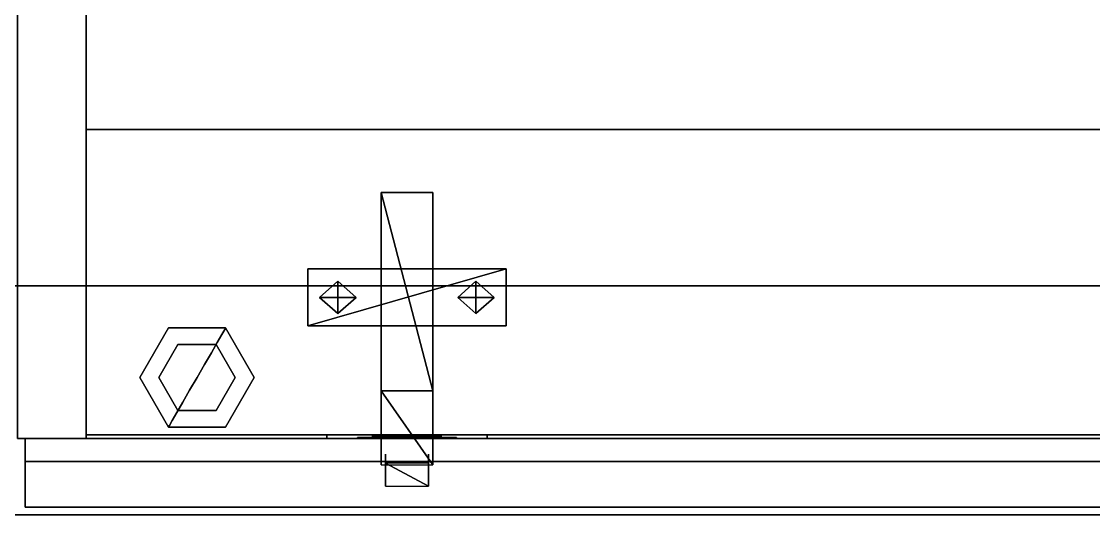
# Model space of a CAD drawing. Extents: x 0 to 7800, y -5130 to 1.
# Drawn here: x 3914.7 to 4195.6, y -2299.7 to -2169.7 of the extents above; entities that cross this region are included whole.
import ezdxf

# ---------------------------------------------------------------- set-up
doc = ezdxf.new("R2010")
doc.units = 0
for name, color, linetype in [('LAYER0', 7, 'CONTINUOUS'), ('LAYER288', 253, 'CONTINUOUS'), ('LAYER289', 253, 'CONTINUOUS'), ('LAYER292', 7, 'CONTINUOUS'), ('LAYER310', 7, 'CONTINUOUS'), ('LAYER311', 7, 'CONTINUOUS'), ('LAYER314', 28, 'CONTINUOUS'), ('LAYER315', 253, 'CONTINUOUS'), ('LAYER318', 254, 'CONTINUOUS'), ('LAYER320', 253, 'CONTINUOUS'), ('LAYER325', 253, 'CONTINUOUS'), ('LAYER779', 7, 'CONTINUOUS')]:
    doc.layers.add(name, color=color, linetype=linetype)

msp = doc.modelspace()

# ---------------------------------------------------------------- linework, layer by layer
at = {"layer": 'LAYER0'}
for points, invisible_edges in [([(1025.693, -1555.002, -5), (4030.693, -54.002, -5), (1412.693, -4773.002, -5), (1025.693, -1555.002, -5)], 7), ([(1025.693, -54.002), (1412.693, -4773.002), (4030.693, -54.002), (1025.693, -54.002)], 3), ([(1412.693, -4773.002, -5), (4030.693, -54.002, -5), (1412.693, -5130.002, -5), (1412.693, -4773.002, -5)], 3), ([(1412.693, -5130.002, -5), (4030.693, -54.002, -5), (2602.693, -4730.002, -5), (1412.693, -5130.002, -5)], 7), ([(4030.693, -54.002), (1412.693, -4773.002), (2602.693, -4730.002), (4030.693, -54.002)], 7), ([(2602.693, -4730.002, -5), (4030.693, -54.002, -5), (4030.693, -289.002, -5), (2602.693, -4730.002, -5)], 5), ([(4030.693, -54.002), (2602.693, -4730.002), (4030.693, -289.002), (4030.693, -54.002)], 3), ([(2602.693, -4730.002, -5), (4030.693, -289.002, -5), (4825.692, -4730.002, -5), (2602.693, -4730.002, -5)], 3), ([(4825.692, -4730.002), (4030.693, -289.002), (2602.693, -4730.002), (4825.692, -4730.002)], 3), ([(4825.692, -4730.002, -5), (4030.693, -289.002, -5), (4825.692, -1929.002, -5), (4825.692, -4730.002, -5)], 3), ([(4030.693, -289.002), (4825.692, -4730.002), (4825.692, -1929.002), (4030.693, -289.002)], 5)]:
    msp.add_3dface(points, dxfattribs=dict(at, invisible_edges=invisible_edges))
at = {"layer": 'LAYER288', "invisible_edges": 1}
for points in [[(4657.694, -1929, 528), (3169.694, -2299, 528), (3169.694, -1929, 528), (4657.694, -1929, 528)], [(3169.694, -2299, 528), (4657.694, -1929, 528), (4657.694, -2299, 528), (3169.694, -2299, 528)], [(4657.694, -2299, 546), (3169.694, -1929, 546), (3169.694, -2299, 546), (4657.694, -2299, 546)], [(3169.694, -1929, 546), (4657.694, -2299, 546), (4657.694, -1929, 546), (3169.694, -1929, 546)], [(4657.694, -2299, 546), (3169.694, -2299, 528), (4657.694, -2299, 528), (4657.694, -2299, 546)], [(3169.694, -2299, 528), (4657.694, -2299, 546), (3169.694, -2299, 546), (3169.694, -2299, 528)]]:
    msp.add_3dface(points, dxfattribs=at)
at = {"layer": 'LAYER289', "invisible_edges": 1}
for points in [[(4657.695, -2239, 180), (3169.695, -2299, 180), (3169.695, -2239, 180), (4657.695, -2239, 180)], [(3169.695, -2299, 180), (4657.695, -2239, 180), (4657.695, -2299, 180), (3169.695, -2299, 180)], [(3169.695, -2239, 198), (4657.695, -2239, 180), (3169.695, -2239, 180), (3169.695, -2239, 198)], [(4657.695, -2239, 180), (3169.695, -2239, 198), (4657.695, -2239, 198), (4657.695, -2239, 180)], [(4657.695, -2299, 198), (3169.695, -2239, 198), (3169.695, -2299, 198), (4657.695, -2299, 198)], [(3169.695, -2239, 198), (4657.695, -2299, 198), (4657.695, -2239, 198), (3169.695, -2239, 198)], [(4657.695, -2299, 198), (3169.695, -2299, 180), (4657.695, -2299, 180), (4657.695, -2299, 198)], [(3169.695, -2299, 180), (4657.695, -2299, 198), (3169.695, -2299, 198), (3169.695, -2299, 180)]]:
    msp.add_3dface(points, dxfattribs=at)
at = {"layer": 'LAYER292', "invisible_edges": 1}
for points in [[(3913.695, -1929, 198), (3931.695, -2279, 198), (3913.695, -2279, 198), (3913.695, -1929, 198)], [(3931.695, -2279, 198), (3913.695, -1929, 198), (3931.695, -1929, 198), (3931.695, -2279, 198)], [(3931.695, -1929, 528), (3913.695, -2279, 528), (3931.695, -2279, 528), (3931.695, -1929, 528)], [(3913.695, -2279, 528), (3931.695, -1929, 528), (3913.695, -1929, 528), (3913.695, -2279, 528)], [(3931.695, -1929, 528), (3931.695, -2279, 198), (3931.695, -1929, 198), (3931.695, -1929, 528)], [(3931.695, -2279, 198), (3931.695, -1929, 528), (3931.695, -2279, 528), (3931.695, -2279, 198)], [(3913.695, -2279, 528), (3931.695, -2279, 198), (3931.695, -2279, 528), (3913.695, -2279, 528)], [(3931.695, -2279, 198), (3913.695, -2279, 528), (3913.695, -2279, 198), (3931.695, -2279, 198)]]:
    msp.add_3dface(points, dxfattribs=at)
at = {"layer": 'LAYER310', "invisible_edges": 1}
for points in [[(4639.695, -1929, 199), (3931.695, -2279, 199), (3931.695, -1929, 199), (4639.695, -1929, 199)], [(3931.695, -2279, 199), (4639.695, -1929, 199), (4639.695, -2279, 199), (3931.695, -2279, 199)], [(3931.695, -1929, 217), (3931.695, -2279, 199), (3931.695, -2279, 217), (3931.695, -1929, 217)], [(3931.695, -2279, 199), (3931.695, -1929, 217), (3931.695, -1929, 199), (3931.695, -2279, 199)], [(4639.695, -2279, 217), (3931.695, -1929, 217), (3931.695, -2279, 217), (4639.695, -2279, 217)], [(3931.695, -1929, 217), (4639.695, -2279, 217), (4639.695, -1929, 217), (3931.695, -1929, 217)], [(4639.695, -2279, 217), (3931.695, -2279, 199), (4639.695, -2279, 199), (4639.695, -2279, 217)], [(3931.695, -2279, 199), (4639.695, -2279, 217), (3931.695, -2279, 217), (3931.695, -2279, 199)]]:
    msp.add_3dface(points, dxfattribs=at)
at = {"layer": 'LAYER311', "invisible_edges": 1}
for points in [[(4639.695, -2198, 509.5), (3931.695, -2278, 509.5), (3931.695, -2198, 509.5), (4639.695, -2198, 509.5)], [(3931.695, -2278, 509.5), (4639.695, -2198, 509.5), (4639.695, -2278, 509.5), (3931.695, -2278, 509.5)], [(3931.695, -2198, 527.5), (3931.695, -2278, 509.5), (3931.695, -2278, 527.5), (3931.695, -2198, 527.5)], [(3931.695, -2278, 509.5), (3931.695, -2198, 527.5), (3931.695, -2198, 509.5), (3931.695, -2278, 509.5)], [(3931.695, -2198, 527.5), (4639.695, -2198, 509.5), (3931.695, -2198, 509.5), (3931.695, -2198, 527.5)], [(4639.695, -2198, 509.5), (3931.695, -2198, 527.5), (4639.695, -2198, 527.5), (4639.695, -2198, 509.5)], [(4639.695, -2278, 527.5), (3931.695, -2198, 527.5), (3931.695, -2278, 527.5), (4639.695, -2278, 527.5)], [(3931.695, -2198, 527.5), (4639.695, -2278, 527.5), (4639.695, -2198, 527.5), (3931.695, -2198, 527.5)], [(4639.695, -2278, 527.5), (3931.695, -2278, 509.5), (4639.695, -2278, 509.5), (4639.695, -2278, 527.5)], [(3931.695, -2278, 509.5), (4639.695, -2278, 527.5), (3931.695, -2278, 527.5), (3931.695, -2278, 509.5)]]:
    msp.add_3dface(points, dxfattribs=at)
at = {"layer": 'LAYER314'}
for points in [[(3994.695, -2278, 238.5), (3994.695, -2278, 220.5), (3994.695, -2278, 220.5), (3994.695, -2278, 238.5)], [(4006.695, -2278, 220.5), (4006.695, -2279, 220.5), (3994.695, -2279, 220.5), (3994.695, -2278, 220.5)], [(3994.695, -2278, 220.5), (3994.695, -2279, 220.5), (3994.695, -2279, 238.5), (3994.695, -2278, 238.5)], [(3994.695, -2279, 238.5), (4036.695, -2279, 238.5), (4036.695, -2278, 238.5), (3994.695, -2278, 238.5)], [(4006.695, -2279, 220.5), (3994.695, -2279, 220.5), (4006.695, -2279, 220.5)], [(3994.695, -2279, 238.5), (3994.695, -2279, 220.5), (4036.695, -2279, 220.5), (4036.695, -2279, 238.5)], [(4006.695, -2278, 233.5), (4006.695, -2279, 233.5), (4024.695, -2279, 233.5), (4024.695, -2278, 233.5)], [(4006.695, -2278, 233.5), (4006.695, -2279, 233.5), (4006.695, -2279, 220.5), (4006.695, -2278, 220.5)], [(4006.695, -2279, 233.5), (4024.695, -2279, 233.5), (4006.695, -2279, 233.5)], [(4024.695, -2278, 233.5), (4024.695, -2279, 233.5), (4024.695, -2279, 220.5), (4024.695, -2278, 220.5)], [(4024.695, -2278, 220.5), (4024.695, -2279, 220.5), (4036.695, -2279, 220.5), (4036.695, -2278, 220.5)], [(4024.695, -2279, 220.5), (4036.695, -2279, 220.5), (4024.695, -2279, 220.5)], [(4036.695, -2278, 238.5), (4036.695, -2279, 238.5), (4036.695, -2278, 238.5)], [(4036.695, -2278, 238.5), (4036.695, -2278, 220.5), (4036.695, -2278, 220.5), (4036.695, -2278, 238.5)], [(4036.695, -2278, 220.5), (4036.695, -2279, 220.5), (4036.695, -2279, 238.5), (4036.695, -2278, 238.5)]]:
    msp.add_3dface(points, dxfattribs=at)
for points, invisible_edges in [([(4036.695, -2278, 238.5), (3994.695, -2278, 238.5), (4006.695, -2278, 233.5), (4024.695, -2278, 233.5)], 10), ([(3994.695, -2278, 238.5), (4006.695, -2278, 233.5), (4006.695, -2278, 220.5), (3994.695, -2278, 220.5)], 1), ([(4002.695, -2278.75, 220.5), (4003.685, -2278.75, 215.5251), (4010.195, -2278.75, 216.5), (4006.695, -2278.75, 220.5)], 2), ([(4003.685, -2278.75, 215.5251), (4006.503, -2278.75, 211.3076), (4010.195, -2278.75, 213), (4010.195, -2278.75, 216.5)], 10), ([(4006.503, -2278.75, 211.3076), (4010.72, -2278.75, 208.4896), (4010.195, -2278.75, 209.5), (4010.195, -2278.75, 213)], 10), ([(4021.012, -2278.5, 216.2905), (4010.195, -2278.5, 216.5), (4006.695, -2278.5, 220.5), (4024.695, -2278.5, 220.5)], 5), ([(4024.695, -2278.5, 220.5), (4006.695, -2278.5, 220.5), (4006.695, -2278.5, 233.5), (4024.695, -2278.5, 233.5)], 1), ([(4021.195, -2278.5, 209.5), (4010.195, -2278.5, 209.5), (4010.195, -2278.5, 216.5), (4021.012, -2278.5, 216.2905)], 4), ([(4010.72, -2278.75, 208.4896), (4015.695, -2278.75, 207.5), (4015.695, -2278.75, 209.5), (4010.195, -2278.75, 209.5)], 10), ([(4015.695, -2278.75, 207.5), (4020.67, -2278.75, 208.4896), (4021.195, -2278.75, 209.5), (4015.695, -2278.75, 209.5)], 10), ([(4020.67, -2278.75, 208.4896), (4024.887, -2278.75, 211.3076), (4021.195, -2278.75, 213), (4021.195, -2278.75, 209.5)], 10), ([(4024.887, -2278.75, 211.3076), (4027.706, -2278.75, 215.5251), (4021.195, -2278.75, 216.5), (4021.195, -2278.75, 213)], 10), ([(4027.706, -2278.75, 215.5251), (4028.695, -2278.75, 220.5), (4024.695, -2278.75, 220.5), (4021.195, -2278.75, 216.5)], 8), ([(4036.695, -2278, 238.5), (4024.695, -2278, 233.5), (4024.695, -2278, 220.5), (4036.695, -2278, 220.5)], 1)]:
    msp.add_3dface(points, dxfattribs=dict(at, invisible_edges=invisible_edges))
at = {"layer": 'LAYER315'}
for points in [[(4008.912, -2266.5, 216), (4008.912, -2266.5, 230.9215), (4008.912, -2214.5, 216), (4008.912, -2266.5, 216)], [(4008.912, -2214.5, 216), (4008.912, -2266.5, 230.9215), (4008.912, -2214.5, 230.9215), (4008.912, -2214.5, 216)], [(4008.912, -2214.5, 216), (4008.912, -2214.5, 230.9215), (4022.478, -2214.5, 216), (4008.912, -2214.5, 216)], [(4022.478, -2214.5, 216), (4008.912, -2214.5, 230.9215), (4022.478, -2214.5, 230.9215), (4022.478, -2214.5, 216)], [(4008.912, -2266.5, 230.9215), (4022.478, -2266.5, 230.9215), (4008.912, -2214.5, 230.9215), (4008.912, -2266.5, 230.9215)], [(4008.912, -2214.5, 230.9215), (4022.478, -2266.5, 230.9215), (4022.478, -2214.5, 230.9215), (4008.912, -2214.5, 230.9215)], [(4022.478, -2214.5, 216), (4022.478, -2214.5, 230.9215), (4022.478, -2266.5, 216), (4022.478, -2214.5, 216)], [(4022.478, -2266.5, 216), (4022.478, -2214.5, 230.9215), (4022.478, -2266.5, 230.9215), (4022.478, -2266.5, 216)], [(4041.695, -2234.5, 217.9895), (4041.695, -2234.5, 216), (3989.695, -2234.5, 216), (4041.695, -2234.5, 217.9895)], [(4041.695, -2234.5, 217.9895), (3989.695, -2234.5, 216), (3989.695, -2234.5, 217.9895), (4041.695, -2234.5, 217.9895)], [(3989.695, -2234.5, 217.9895), (3989.695, -2234.5, 216), (3989.695, -2249.5, 216), (3989.695, -2234.5, 217.9895)], [(3989.695, -2234.5, 217.9895), (3989.695, -2249.5, 216), (3989.695, -2249.5, 217.9895), (3989.695, -2234.5, 217.9895)], [(3989.695, -2249.5, 217.9895), (4041.695, -2249.5, 217.9895), (4041.695, -2234.5, 217.9895), (3989.695, -2249.5, 217.9895)], [(3989.695, -2249.5, 217.9895), (4041.695, -2234.5, 217.9895), (3989.695, -2234.5, 217.9895), (3989.695, -2249.5, 217.9895)], [(4041.695, -2249.5, 217.9895), (4041.695, -2249.5, 216), (4041.695, -2234.5, 216), (4041.695, -2249.5, 217.9895)], [(4041.695, -2249.5, 217.9895), (4041.695, -2234.5, 216), (4041.695, -2234.5, 217.9895), (4041.695, -2249.5, 217.9895)], [(3992.812, -2242, 218.9843), (3997.608, -2237.757, 218.9843), (3992.812, -2242, 217.9895), (3992.812, -2242, 218.9843)], [(3992.812, -2242, 217.9895), (3997.608, -2237.757, 218.9843), (3997.608, -2237.757, 217.9895), (3992.812, -2242, 217.9895)], [(4002.404, -2242, 217.9895), (3997.608, -2237.757, 217.9895), (3992.812, -2242, 217.9895), (4002.404, -2242, 217.9895)], [(3997.608, -2246.243, 218.9843), (3997.608, -2237.757, 218.9843), (3992.812, -2242, 218.9843), (3997.608, -2246.243, 218.9843)], [(3997.608, -2237.757, 218.9843), (4002.404, -2242, 218.9843), (3997.608, -2237.757, 217.9895), (3997.608, -2237.757, 218.9843)], [(3997.608, -2237.757, 217.9895), (4002.404, -2242, 218.9843), (4002.404, -2242, 217.9895), (3997.608, -2237.757, 217.9895)], [(4002.404, -2242, 218.9843), (3997.608, -2237.757, 218.9843), (3997.608, -2246.243, 218.9843), (4002.404, -2242, 218.9843)], [(4028.986, -2242, 218.9843), (4033.782, -2237.757, 218.9843), (4028.986, -2242, 217.9895), (4028.986, -2242, 218.9843)], [(4028.986, -2242, 217.9895), (4033.782, -2237.757, 218.9843), (4033.782, -2237.757, 217.9895), (4028.986, -2242, 217.9895)], [(4038.578, -2242, 217.9895), (4033.782, -2237.757, 217.9895), (4028.986, -2242, 217.9895), (4038.578, -2242, 217.9895)], [(4033.782, -2246.243, 218.9843), (4033.782, -2237.757, 218.9843), (4028.986, -2242, 218.9843), (4033.782, -2246.243, 218.9843)], [(4033.782, -2237.757, 218.9843), (4038.578, -2242, 218.9843), (4033.782, -2237.757, 217.9895), (4033.782, -2237.757, 218.9843)], [(4033.782, -2237.757, 217.9895), (4038.578, -2242, 218.9843), (4038.578, -2242, 217.9895), (4033.782, -2237.757, 217.9895)], [(4038.578, -2242, 218.9843), (4033.782, -2237.757, 218.9843), (4033.782, -2246.243, 218.9843), (4038.578, -2242, 218.9843)], [(3997.608, -2246.243, 218.9843), (3992.812, -2242, 218.9843), (3997.608, -2246.243, 217.9895), (3997.608, -2246.243, 218.9843)], [(3997.608, -2246.243, 217.9895), (3992.812, -2242, 218.9843), (3992.812, -2242, 217.9895), (3997.608, -2246.243, 217.9895)], [(4002.404, -2242, 217.9895), (3992.812, -2242, 217.9895), (3997.608, -2246.243, 217.9895), (4002.404, -2242, 217.9895)], [(4002.404, -2242, 217.9895), (4002.404, -2242, 218.9843), (3997.608, -2246.243, 217.9895), (4002.404, -2242, 217.9895)], [(3997.608, -2246.243, 217.9895), (4002.404, -2242, 218.9843), (3997.608, -2246.243, 218.9843), (3997.608, -2246.243, 217.9895)], [(4033.782, -2246.243, 218.9843), (4028.986, -2242, 218.9843), (4033.782, -2246.243, 217.9895), (4033.782, -2246.243, 218.9843)], [(4033.782, -2246.243, 217.9895), (4028.986, -2242, 218.9843), (4028.986, -2242, 217.9895), (4033.782, -2246.243, 217.9895)], [(4038.578, -2242, 217.9895), (4028.986, -2242, 217.9895), (4033.782, -2246.243, 217.9895), (4038.578, -2242, 217.9895)], [(4038.578, -2242, 217.9895), (4038.578, -2242, 218.9843), (4033.782, -2246.243, 217.9895), (4038.578, -2242, 217.9895)], [(4033.782, -2246.243, 217.9895), (4038.578, -2242, 218.9843), (4033.782, -2246.243, 218.9843), (4033.782, -2246.243, 217.9895)], [(3989.695, -2249.5, 216), (4041.695, -2249.5, 216), (4041.695, -2249.5, 217.9895), (3989.695, -2249.5, 216)], [(3989.695, -2249.5, 216), (4041.695, -2249.5, 217.9895), (3989.695, -2249.5, 217.9895), (3989.695, -2249.5, 216)], [(4008.912, -2285.865, 226.9424), (4008.912, -2285.865, 233.9058), (4008.912, -2266.5, 223.9581), (4008.912, -2285.865, 226.9424)], [(4008.912, -2266.5, 223.9581), (4008.912, -2285.865, 233.9058), (4008.912, -2266.5, 230.9215), (4008.912, -2266.5, 223.9581)], [(4008.912, -2285.865, 233.9058), (4022.478, -2285.865, 233.9058), (4008.912, -2266.5, 230.9215), (4008.912, -2285.865, 233.9058)], [(4008.912, -2266.5, 230.9215), (4022.478, -2285.865, 233.9058), (4022.478, -2266.5, 230.9215), (4008.912, -2266.5, 230.9215)], [(4022.478, -2266.5, 223.9581), (4022.478, -2266.5, 230.9215), (4022.478, -2285.865, 226.9424), (4022.478, -2266.5, 223.9581)], [(4022.478, -2285.865, 226.9424), (4022.478, -2266.5, 230.9215), (4022.478, -2285.865, 233.9058), (4022.478, -2285.865, 226.9424)], [(4010.043, -2290.923, 214.9182), (4010.043, -2291.5, 215.4093), (4010.043, -2283.075, 231.6919), (4010.043, -2290.923, 214.9182)], [(4010.043, -2283.075, 231.6919), (4010.043, -2291.5, 215.4093), (4010.043, -2285.456, 233.1821), (4010.043, -2283.075, 231.6919)], [(4021.347, -2283.075, 231.6919), (4021.347, -2285.456, 233.1821), (4021.347, -2290.923, 214.9182), (4021.347, -2283.075, 231.6919)], [(4010.043, -2291.5, 215.4093), (4021.347, -2291.5, 215.4093), (4010.043, -2285.456, 233.1821), (4010.043, -2291.5, 215.4093)], [(4010.043, -2285.456, 233.1821), (4021.347, -2291.5, 215.4093), (4021.347, -2285.456, 233.1821), (4010.043, -2285.456, 233.1821)], [(4021.347, -2290.923, 214.9182), (4021.347, -2285.456, 233.1821), (4021.347, -2291.5, 215.4093), (4021.347, -2290.923, 214.9182)]]:
    msp.add_3dface(points, dxfattribs=at)
at = {"layer": 'LAYER318'}
for points, invisible_edges in [([(3968.195, -2250.01, 268.834), (3975.695, -2263, 268.834), (3945.695, -2263, 268.834), (3953.195, -2250.01, 268.834)], 2), ([(3946.206, -2263, 456.9326), (3945.695, -2263, 453.0664), (3953.195, -2250.01, 453.0664), (3953.451, -2250.452, 456.9326)], 13), ([(3953.451, -2250.452, 240.0716), (3953.195, -2250.01, 243.9378), (3945.695, -2263, 243.9378), (3946.206, -2263, 240.0716)], 13), ([(3947.705, -2263, 460.5353), (3946.206, -2263, 456.9326), (3953.451, -2250.452, 456.9326), (3954.2, -2251.75, 460.5353)], 15), ([(3954.2, -2251.75, 236.4689), (3953.451, -2250.452, 240.0716), (3946.206, -2263, 240.0716), (3947.705, -2263, 236.4689)], 15), ([(3955.392, -2253.814, 233.3752), (3954.2, -2251.75, 236.4689), (3947.705, -2263, 236.4689), (3950.088, -2263, 233.3752)], 15), ([(3950.088, -2263, 463.629), (3947.705, -2263, 460.5353), (3954.2, -2251.75, 460.5353), (3955.392, -2253.814, 463.629)], 15), ([(3967.939, -2250.452, 240.0716), (3968.195, -2250.01, 243.9378), (3953.195, -2250.01, 243.9378), (3953.451, -2250.452, 240.0716)], 12), ([(3953.451, -2250.452, 456.9326), (3953.195, -2250.01, 453.0664), (3968.195, -2250.01, 453.0664), (3967.939, -2250.452, 456.9326)], 9), ([(3967.19, -2251.75, 236.4689), (3967.939, -2250.452, 240.0716), (3953.451, -2250.452, 240.0716), (3954.2, -2251.75, 236.4689)], 14), ([(3954.2, -2251.75, 460.5353), (3953.451, -2250.452, 456.9326), (3967.939, -2250.452, 456.9326), (3967.19, -2251.75, 460.5353)], 11), ([(3965.998, -2253.814, 233.3752), (3967.19, -2251.75, 236.4689), (3954.2, -2251.75, 236.4689), (3955.392, -2253.814, 233.3752)], 14), ([(3955.392, -2253.814, 463.629), (3954.2, -2251.75, 460.5353), (3967.19, -2251.75, 460.5353), (3965.998, -2253.814, 463.629)], 11), ([(3971.302, -2263, 233.3752), (3973.686, -2263, 236.4689), (3967.19, -2251.75, 236.4689), (3965.998, -2253.814, 233.3752)], 11), ([(3965.998, -2253.814, 463.629), (3967.19, -2251.75, 460.5353), (3973.686, -2263, 460.5353), (3971.302, -2263, 463.629)], 14), ([(3973.686, -2263, 236.4689), (3975.184, -2263, 240.0716), (3967.939, -2250.452, 240.0716), (3967.19, -2251.75, 236.4689)], 11), ([(3967.19, -2251.75, 460.5353), (3967.939, -2250.452, 456.9326), (3975.184, -2263, 456.9326), (3973.686, -2263, 460.5353)], 14), ([(3975.184, -2263, 240.0716), (3975.695, -2263, 243.9378), (3968.195, -2250.01, 243.9378), (3967.939, -2250.452, 240.0716)], 9), ([(3967.939, -2250.452, 456.9326), (3968.195, -2250.01, 453.0664), (3975.695, -2263, 453.0664), (3975.184, -2263, 456.9326)], 12), ([(3968.195, -2250.01, 268.834), (3975.695, -2263, 268.834), (3975.695, -2263, 243.9378), (3968.195, -2250.01, 243.9378)], 2), ([(3956.945, -2256.505, 231.0013), (3955.392, -2253.814, 233.3752), (3950.088, -2263, 233.3752), (3953.195, -2263, 231.0013)], 15), ([(3953.195, -2263, 466.0029), (3950.088, -2263, 463.629), (3955.392, -2253.814, 463.629), (3956.945, -2256.505, 466.0029)], 15), ([(3965.695, -2254.34, 428.1701), (3970.695, -2263, 428.1701), (3950.695, -2263, 428.1701), (3955.695, -2254.34, 428.1701)], 2), ([(3964.445, -2256.505, 231.0013), (3965.998, -2253.814, 233.3752), (3955.392, -2253.814, 233.3752), (3956.945, -2256.505, 231.0013)], 14), ([(3956.945, -2256.505, 466.0029), (3955.392, -2253.814, 463.629), (3965.998, -2253.814, 463.629), (3964.445, -2256.505, 466.0029)], 11), ([(3955.695, -2254.34, 268.834), (3965.695, -2254.34, 268.834), (3965.695, -2254.34, 428.1701), (3955.695, -2254.34, 428.1701)], 2), ([(3968.195, -2263, 231.0013), (3971.302, -2263, 233.3752), (3965.998, -2253.814, 233.3752), (3964.445, -2256.505, 231.0013)], 11), ([(3964.445, -2256.505, 466.0029), (3965.998, -2253.814, 463.629), (3971.302, -2263, 463.629), (3968.195, -2263, 466.0029)], 14), ([(3965.695, -2254.34, 268.834), (3970.695, -2263, 268.834), (3970.695, -2263, 428.1701), (3965.695, -2254.34, 428.1701)], 8), ([(3958.754, -2259.638, 229.509), (3956.945, -2256.505, 231.0013), (3953.195, -2263, 231.0013), (3956.813, -2263, 229.509)], 15), ([(3956.813, -2263, 467.4952), (3953.195, -2263, 466.0029), (3956.945, -2256.505, 466.0029), (3958.754, -2259.638, 467.4952)], 15), ([(3962.636, -2259.638, 229.509), (3964.445, -2256.505, 231.0013), (3956.945, -2256.505, 231.0013), (3958.754, -2259.638, 229.509)], 14), ([(3958.754, -2259.638, 467.4952), (3956.945, -2256.505, 466.0029), (3964.445, -2256.505, 466.0029), (3962.636, -2259.638, 467.4952)], 11), ([(3964.577, -2263, 229.509), (3968.195, -2263, 231.0013), (3964.445, -2256.505, 231.0013), (3962.636, -2259.638, 229.509)], 11), ([(3962.636, -2259.638, 467.4952), (3964.445, -2256.505, 466.0029), (3968.195, -2263, 466.0029), (3964.577, -2263, 467.4952)], 14), ([(3960.695, -2263, 227.8657), (3958.754, -2259.638, 229.509), (3956.813, -2263, 229.509), (3960.695, -2263, 227.8657)], 7), ([(3960.695, -2263, 468.0042), (3956.813, -2263, 467.4952), (3958.754, -2259.638, 467.4952), (3960.695, -2263, 468.0042)], 7), ([(3960.695, -2263, 227.8657), (3962.636, -2259.638, 229.509), (3958.754, -2259.638, 229.509), (3960.695, -2263, 227.8657)], 6), ([(3960.695, -2263, 468.0042), (3958.754, -2259.638, 467.4952), (3962.636, -2259.638, 467.4952), (3960.695, -2263, 468.0042)], 3), ([(3960.695, -2263, 227.8657), (3964.577, -2263, 229.509), (3962.636, -2259.638, 229.509), (3960.695, -2263, 227.8657)], 3), ([(3960.695, -2263, 468.0042), (3962.636, -2259.638, 467.4952), (3964.577, -2263, 467.4952), (3960.695, -2263, 468.0042)], 6), ([(3975.695, -2263, 268.834), (3945.695, -2263, 268.834), (3953.195, -2275.99, 268.834), (3968.195, -2275.99, 268.834)], 1), ([(3945.695, -2263, 428.1701), (3975.695, -2263, 428.1701), (3968.195, -2275.99, 428.1701), (3953.195, -2275.99, 428.1701)], 1), ([(3953.451, -2275.548, 456.9326), (3953.195, -2275.99, 453.0664), (3945.695, -2263, 453.0664), (3946.206, -2263, 456.9326)], 12), ([(3946.206, -2263, 240.0716), (3945.695, -2263, 243.9378), (3953.195, -2275.99, 243.9378), (3953.451, -2275.548, 240.0716)], 9), ([(3975.695, -2263, 268.834), (3945.695, -2263, 268.834), (3953.195, -2275.99, 268.834), (3968.195, -2275.99, 268.834)], 1), ([(3954.2, -2274.25, 460.5353), (3953.451, -2275.548, 456.9326), (3946.206, -2263, 456.9326), (3947.705, -2263, 460.5353)], 14), ([(3947.705, -2263, 236.4689), (3946.206, -2263, 240.0716), (3953.451, -2275.548, 240.0716), (3954.2, -2274.25, 236.4689)], 11), ([(3955.392, -2272.186, 463.629), (3954.2, -2274.25, 460.5353), (3947.705, -2263, 460.5353), (3950.088, -2263, 463.629)], 14), ([(3950.088, -2263, 233.3752), (3947.705, -2263, 236.4689), (3954.2, -2274.25, 236.4689), (3955.392, -2272.186, 233.3752)], 11), ([(3956.945, -2269.495, 466.0029), (3955.392, -2272.186, 463.629), (3950.088, -2263, 463.629), (3953.195, -2263, 466.0029)], 14), ([(3953.195, -2263, 231.0013), (3950.088, -2263, 233.3752), (3955.392, -2272.186, 233.3752), (3956.945, -2269.495, 231.0013)], 11), ([(3970.695, -2263, 428.1701), (3950.695, -2263, 428.1701), (3955.695, -2271.66, 428.1701), (3965.695, -2271.66, 428.1701)], 1), ([(3955.695, -2271.66, 268.834), (3950.695, -2263, 268.834), (3950.695, -2263, 428.1701), (3955.695, -2271.66, 428.1701)], 8), ([(3956.813, -2263, 229.509), (3953.195, -2263, 231.0013), (3956.945, -2269.495, 231.0013), (3958.754, -2266.362, 229.509)], 11), ([(3958.754, -2266.362, 467.4952), (3956.945, -2269.495, 466.0029), (3953.195, -2263, 466.0029), (3956.813, -2263, 467.4952)], 14), ([(3960.695, -2263, 227.8657), (3956.813, -2263, 229.509), (3958.754, -2266.362, 229.509), (3960.695, -2263, 227.8657)], 3), ([(3960.695, -2263, 468.0042), (3958.754, -2266.362, 467.4952), (3956.813, -2263, 467.4952), (3960.695, -2263, 468.0042)], 6), ([(3960.695, -2263, 227.8657), (3958.754, -2266.362, 229.509), (3962.636, -2266.362, 229.509), (3960.695, -2263, 227.8657)], 6), ([(3960.695, -2263, 468.0042), (3962.636, -2266.362, 467.4952), (3958.754, -2266.362, 467.4952), (3960.695, -2263, 468.0042)], 3), ([(3960.695, -2263, 227.8657), (3962.636, -2266.362, 229.509), (3964.577, -2263, 229.509), (3960.695, -2263, 227.8657)], 7), ([(3960.695, -2263, 468.0042), (3964.577, -2263, 467.4952), (3962.636, -2266.362, 467.4952), (3960.695, -2263, 468.0042)], 7), ([(3962.636, -2266.362, 229.509), (3964.445, -2269.495, 231.0013), (3968.195, -2263, 231.0013), (3964.577, -2263, 229.509)], 15), ([(3964.577, -2263, 467.4952), (3968.195, -2263, 466.0029), (3964.445, -2269.495, 466.0029), (3962.636, -2266.362, 467.4952)], 15), ([(3964.445, -2269.495, 231.0013), (3965.998, -2272.186, 233.3752), (3971.302, -2263, 233.3752), (3968.195, -2263, 231.0013)], 15), ([(3968.195, -2263, 466.0029), (3971.302, -2263, 463.629), (3965.998, -2272.186, 463.629), (3964.445, -2269.495, 466.0029)], 15), ([(3970.695, -2263, 268.834), (3965.695, -2271.66, 268.834), (3965.695, -2271.66, 428.1701), (3970.695, -2263, 428.1701)], 2), ([(3965.998, -2272.186, 233.3752), (3967.19, -2274.25, 236.4689), (3973.686, -2263, 236.4689), (3971.302, -2263, 233.3752)], 15), ([(3971.302, -2263, 463.629), (3973.686, -2263, 460.5353), (3967.19, -2274.25, 460.5353), (3965.998, -2272.186, 463.629)], 15), ([(3967.19, -2274.25, 236.4689), (3967.939, -2275.548, 240.0716), (3975.184, -2263, 240.0716), (3973.686, -2263, 236.4689)], 15), ([(3973.686, -2263, 460.5353), (3975.184, -2263, 456.9326), (3967.939, -2275.548, 456.9326), (3967.19, -2274.25, 460.5353)], 15), ([(3967.939, -2275.548, 240.0716), (3968.195, -2275.99, 243.9378), (3975.695, -2263, 243.9378), (3975.184, -2263, 240.0716)], 13), ([(3975.184, -2263, 456.9326), (3975.695, -2263, 453.0664), (3968.195, -2275.99, 453.0664), (3967.939, -2275.548, 456.9326)], 13), ([(3975.695, -2263, 268.834), (3968.195, -2275.99, 268.834), (3968.195, -2275.99, 243.9378), (3975.695, -2263, 243.9378)], 8), ([(3958.754, -2266.362, 229.509), (3956.945, -2269.495, 231.0013), (3964.445, -2269.495, 231.0013), (3962.636, -2266.362, 229.509)], 14), ([(3962.636, -2266.362, 467.4952), (3964.445, -2269.495, 466.0029), (3956.945, -2269.495, 466.0029), (3958.754, -2266.362, 467.4952)], 11), ([(3956.945, -2269.495, 231.0013), (3955.392, -2272.186, 233.3752), (3965.998, -2272.186, 233.3752), (3964.445, -2269.495, 231.0013)], 14), ([(3964.445, -2269.495, 466.0029), (3965.998, -2272.186, 463.629), (3955.392, -2272.186, 463.629), (3956.945, -2269.495, 466.0029)], 11), ([(3965.998, -2272.186, 463.629), (3967.19, -2274.25, 460.5353), (3954.2, -2274.25, 460.5353), (3955.392, -2272.186, 463.629)], 11), ([(3955.392, -2272.186, 233.3752), (3954.2, -2274.25, 236.4689), (3967.19, -2274.25, 236.4689), (3965.998, -2272.186, 233.3752)], 14), ([(3965.695, -2271.66, 268.834), (3955.695, -2271.66, 268.834), (3955.695, -2271.66, 428.1701), (3965.695, -2271.66, 428.1701)], 10), ([(3967.19, -2274.25, 460.5353), (3967.939, -2275.548, 456.9326), (3953.451, -2275.548, 456.9326), (3954.2, -2274.25, 460.5353)], 11), ([(3954.2, -2274.25, 236.4689), (3953.451, -2275.548, 240.0716), (3967.939, -2275.548, 240.0716), (3967.19, -2274.25, 236.4689)], 14), ([(3967.939, -2275.548, 456.9326), (3968.195, -2275.99, 453.0664), (3953.195, -2275.99, 453.0664), (3953.451, -2275.548, 456.9326)], 9), ([(3953.451, -2275.548, 240.0716), (3953.195, -2275.99, 243.9378), (3968.195, -2275.99, 243.9378), (3967.939, -2275.548, 240.0716)], 12)]:
    msp.add_3dface(points, dxfattribs=dict(at, invisible_edges=invisible_edges))
for points in [[(3953.195, -2250.01, 428.1701), (3945.695, -2263, 428.1701), (3945.695, -2263, 453.0664), (3953.195, -2250.01, 453.0664)], [(3945.695, -2263, 268.834), (3953.195, -2250.01, 268.834), (3953.195, -2250.01, 243.9378), (3945.695, -2263, 243.9378)], [(3968.195, -2250.01, 428.1701), (3953.195, -2250.01, 428.1701), (3953.195, -2250.01, 453.0664), (3968.195, -2250.01, 453.0664)], [(3953.195, -2250.01, 268.834), (3968.195, -2250.01, 268.834), (3968.195, -2250.01, 243.9378), (3953.195, -2250.01, 243.9378)], [(3975.695, -2263, 428.1701), (3968.195, -2250.01, 428.1701), (3968.195, -2250.01, 453.0664), (3975.695, -2263, 453.0664)], [(3950.695, -2263, 268.834), (3955.695, -2254.34, 268.834), (3955.695, -2254.34, 428.1701), (3950.695, -2263, 428.1701)], [(3945.695, -2263, 428.1701), (3953.195, -2275.99, 428.1701), (3953.195, -2275.99, 453.0664), (3945.695, -2263, 453.0664)], [(3953.195, -2275.99, 268.834), (3945.695, -2263, 268.834), (3945.695, -2263, 243.9378), (3953.195, -2275.99, 243.9378)], [(3968.195, -2275.99, 428.1701), (3975.695, -2263, 428.1701), (3975.695, -2263, 453.0664), (3968.195, -2275.99, 453.0664)], [(3953.195, -2275.99, 428.1701), (3968.195, -2275.99, 428.1701), (3968.195, -2275.99, 453.0664), (3953.195, -2275.99, 453.0664)], [(3968.195, -2275.99, 268.834), (3953.195, -2275.99, 268.834), (3953.195, -2275.99, 243.9378), (3968.195, -2275.99, 243.9378)]]:
    msp.add_3dface(points, dxfattribs=at)
at = {"layer": 'LAYER320', "invisible_edges": 1}
for points in [[(3915.695, -2279, 525), (4655.695, -2279, 201), (3915.695, -2279, 201), (3915.695, -2279, 525)], [(4655.695, -2279, 201), (3915.695, -2279, 525), (4655.695, -2279, 525), (4655.695, -2279, 201)], [(3915.695, -2297, 201), (4655.695, -2279, 201), (4655.695, -2297, 201), (3915.695, -2297, 201)], [(4655.695, -2279, 201), (3915.695, -2297, 201), (3915.695, -2279, 201), (4655.695, -2279, 201)], [(4655.695, -2297, 500), (3915.695, -2297, 201), (4655.695, -2297, 201), (4655.695, -2297, 500)], [(3915.695, -2297, 201), (4655.695, -2297, 500), (3915.695, -2297, 500), (3915.695, -2297, 201)]]:
    msp.add_3dface(points, dxfattribs=at)
at = {"layer": 'LAYER325', "invisible_edges": 1}
for points in [[(4675.695, -1929, 676), (3151.695, -2299, 676), (3151.695, -1929, 676), (4675.695, -1929, 676)], [(3151.695, -2299, 676), (4675.695, -1929, 676), (4675.695, -2299, 676), (3151.695, -2299, 676)], [(4675.695, -2299, 701), (3151.695, -1929, 701), (3151.695, -2299, 701), (4675.695, -2299, 701)], [(3151.695, -1929, 701), (4675.695, -2299, 701), (4675.695, -1929, 701), (3151.695, -1929, 701)], [(4675.695, -2299, 701), (3151.695, -2299, 676), (4675.695, -2299, 676), (4675.695, -2299, 701)], [(3151.695, -2299, 676), (4675.695, -2299, 701), (3151.695, -2299, 701), (3151.695, -2299, 676)]]:
    msp.add_3dface(points, dxfattribs=at)

# ---------------------------------------------------------------- meshes
at = {"layer": 'LAYER314'}
mesh = msp.add_polymesh((2, 9), dxfattribs=at)
for k, corner in enumerate([(4002.695, -2278.75, 220.5), (4003.685, -2278.75, 215.5251), (4006.503, -2278.75, 211.3076), (4010.72, -2278.75, 208.4896), (4015.695, -2278.75, 207.5), (4020.67, -2278.75, 208.4896), (4024.887, -2278.75, 211.3076), (4027.706, -2278.75, 215.5251), (4028.695, -2278.75, 220.5), (4002.695, -2279, 220.5), (4003.685, -2279, 215.5251), (4006.503, -2279, 211.3076), (4010.72, -2279, 208.4896), (4015.695, -2279, 207.5), (4020.67, -2279, 208.4896), (4024.887, -2279, 211.3076), (4027.706, -2279, 215.5251), (4028.695, -2279, 220.5)]):
    mesh.set_mesh_vertex(divmod(k, 9), corner)
at = {"layer": 'LAYER320'}
mesh = msp.add_polymesh((4, 2), dxfattribs=at)
for k, corner in enumerate([(4655.695, -2279, 525), (3915.695, -2279, 525), (4655.695, -2285, 525), (3915.695, -2285, 525), (4655.695, -2285, 488), (3915.695, -2285, 488), (4655.695, -2297, 500), (3915.695, -2297, 500)]):
    mesh.set_mesh_vertex(divmod(k, 2), corner)
mesh = msp.add_polymesh((4, 2), dxfattribs=at)
for k, corner in enumerate([(3915.695, -2279, 525), (3915.695, -2279, 201), (3915.695, -2285, 525), (3915.695, -2285, 525), (3915.695, -2285, 488), (3915.695, -2285, 201), (3915.695, -2297, 500), (3915.695, -2297, 201)]):
    mesh.set_mesh_vertex(divmod(k, 2), corner)
at = {"layer": 'LAYER779'}
mesh = msp.add_polymesh((4, 2), dxfattribs=at)
for k, corner in enumerate([(4675.695, -4580, 2657), (4675.695, -1929, 2657), (2452.695, -4580, 2657), (4675.695, -4580, 2657), (2452.695, -5130, 2657), (2452.695, -4580, 2657), (2602.695, -5130, 2657), (2602.695, -4730, 2657)]):
    mesh.set_mesh_vertex(divmod(k, 2), corner)

doc.saveas('drawing.dxf')
